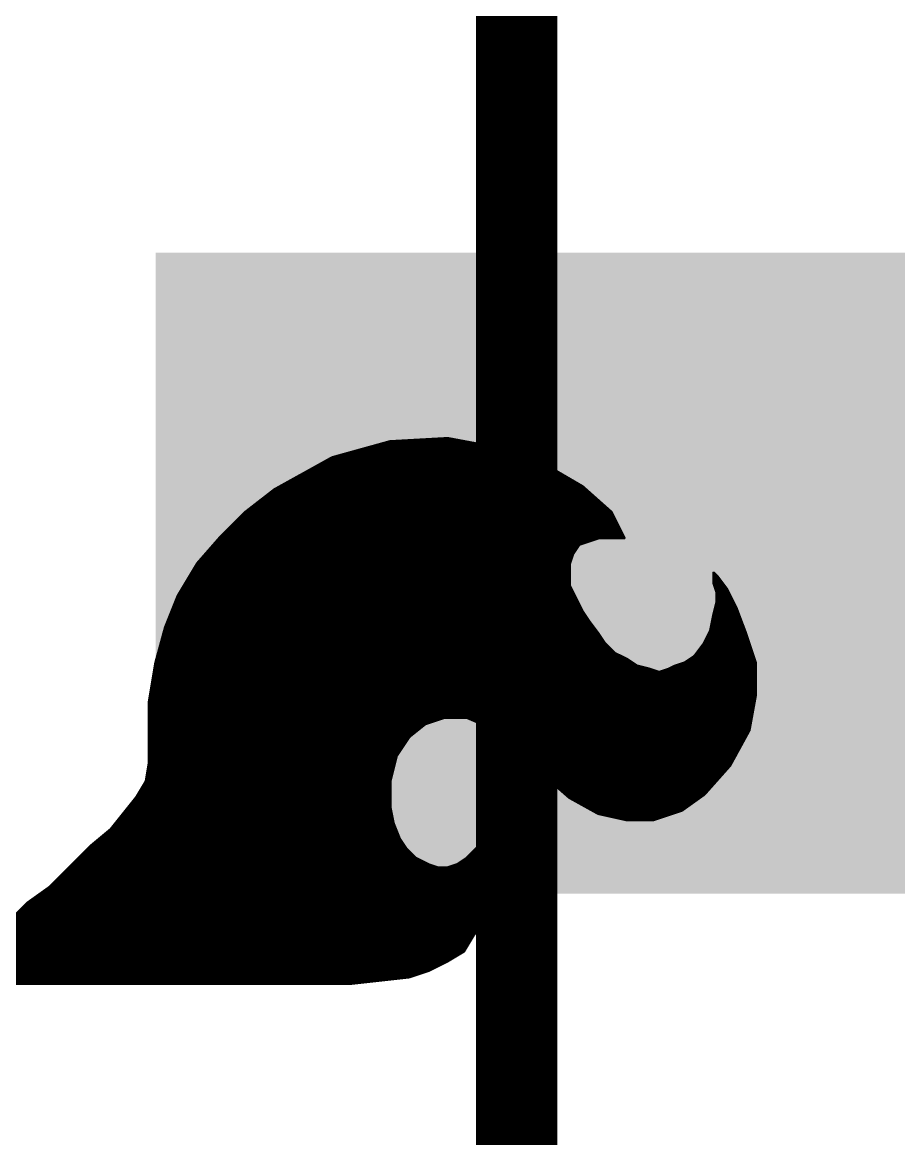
# Model space of a CAD drawing. Extents: x -16 to 96, y -18 to 53.
# Drawn here: x 42.274 to 45.007, y 26.695 to 30.179 of the extents above; entities that cross this region are included whole.
import ezdxf

# ---------------------------------------------------------------- set-up
doc = ezdxf.new("R2010")
doc.units = 0
for name, color, linetype in [('1', 12, 'CONTINUOUS'), ('16', 132, 'CONTINUOUS'), ('22', 40, 'CONTINUOUS')]:
    doc.layers.add(name, color=color, linetype=linetype)

# ---------------------------------------------------------------- blocks, each defined once
blk = doc.blocks.new('RECT')
blk.add_solid([(-0.5, -0.5), (0.5, -0.5), (-0.5, 0.5), (0.5, 0.5)])

msp = doc.modelspace()

# ---------------------------------------------------------------- linework, layer by layer
at = {"layer": '16', "const_width": 0.254}
msp.add_lwpolyline([(43.815, 39.243), (43.815, 20.32)], dxfattribs=at)
at = {"layer": '22', "const_width": 0.01}
for points in [[(43.42, 28.87), (43.6, 28.88)], [(43.6, 28.88), (43.76, 28.85)], [(43.24, 28.82), (43.42, 28.87)], [(43.348, 28.85), (43.76, 28.85)], [(43.384, 28.86), (43.7067, 28.86)], [(43.42, 28.87), (43.6533, 28.87)], [(43.76, 28.85), (43.9, 28.8)], [(43.06, 28.72), (43.24, 28.82)], [(43.222, 28.81), (43.872, 28.81)], [(43.24, 28.82), (43.844, 28.82)], [(43.276, 28.83), (43.816, 28.83)], [(43.312, 28.84), (43.788, 28.84)], [(43.168, 28.78), (43.9343, 28.78)], [(43.186, 28.79), (43.9171, 28.79)], [(43.204, 28.8), (43.9, 28.8)], [(43.9, 28.8), (44.02, 28.73)], [(43.096, 28.74), (44.0029, 28.74)], [(43.114, 28.75), (43.9857, 28.75)], [(43.132, 28.76), (43.9686, 28.76)], [(43.15, 28.77), (43.9514, 28.77)], [(42.97, 28.65), (43.06, 28.72)], [(43.0471, 28.71), (44.0425, 28.71)], [(43.06, 28.72), (44.0313, 28.72)], [(43.078, 28.73), (44.02, 28.73)], [(44.02, 28.73), (44.11, 28.65)], [(42.9957, 28.67), (44.0875, 28.67)], [(43.0086, 28.68), (44.0763, 28.68)], [(43.0214, 28.69), (44.065, 28.69)], [(43.0343, 28.7), (44.0538, 28.7)], [(42.89, 28.57), (42.97, 28.65)], [(42.96, 28.64), (44.115, 28.64)], [(42.97, 28.65), (44.11, 28.65)], [(42.9829, 28.66), (44.0988, 28.66)], [(44.11, 28.65), (44.15, 28.57)], [(42.92, 28.6), (44.135, 28.6)], [(42.93, 28.61), (44.13, 28.61)], [(42.94, 28.62), (44.125, 28.62)], [(42.95, 28.63), (44.12, 28.63)], [(42.82, 28.49), (42.89, 28.57)], [(42.89, 28.57), (44.15, 28.57)], [(42.9, 28.58), (44.145, 28.58)], [(42.91, 28.59), (44.14, 28.59)], [(44.07, 28.57), (44.04, 28.56)], [(44.15, 28.57), (44.07, 28.57)], [(42.855, 28.53), (43.9967, 28.53)], [(42.8638, 28.54), (44.0033, 28.54)], [(42.8725, 28.55), (44.01, 28.55)], [(42.8813, 28.56), (44.04, 28.56)], [(44.01, 28.55), (43.99, 28.52)], [(44.04, 28.56), (44.01, 28.55)], [(42.8287, 28.5), (43.9833, 28.5)], [(42.8375, 28.51), (43.9867, 28.51)], [(42.8463, 28.52), (43.99, 28.52)], [(43.99, 28.52), (43.98, 28.49)], [(42.76, 28.39), (42.82, 28.49)], [(42.802, 28.46), (43.98, 28.46)], [(42.808, 28.47), (43.98, 28.47)], [(42.814, 28.48), (43.98, 28.48)], [(42.82, 28.49), (43.98, 28.49)], [(43.98, 28.49), (43.98, 28.42)], [(44.43, 28.43), (44.43, 28.46)], [(44.43, 28.46), (44.44, 28.45)], [(42.784, 28.43), (43.98, 28.43)], [(42.79, 28.44), (43.98, 28.44)], [(42.796, 28.45), (43.98, 28.45)], [(44.43, 28.45), (44.44, 28.45)], [(44.43, 28.44), (44.4475, 28.44)], [(44.44, 28.4), (44.43, 28.43)], [(44.43, 28.43), (44.455, 28.43)], [(44.44, 28.45), (44.47, 28.41)], [(42.72, 28.29), (42.76, 28.39)], [(42.76, 28.39), (43.995, 28.39)], [(42.766, 28.4), (43.99, 28.4)], [(42.772, 28.41), (43.985, 28.41)], [(42.778, 28.42), (43.98, 28.42)], [(43.98, 28.42), (44, 28.38)], [(44.4333, 28.42), (44.4625, 28.42)], [(44.4367, 28.41), (44.47, 28.41)], [(44.44, 28.37), (44.44, 28.4)], [(44.44, 28.4), (44.475, 28.4)], [(44.44, 28.39), (44.48, 28.39)], [(44.47, 28.41), (44.5, 28.35)], [(42.748, 28.36), (44.01, 28.36)], [(42.752, 28.37), (44.005, 28.37)], [(42.756, 28.38), (44, 28.38)], [(44, 28.38), (44.02, 28.34)], [(44.43, 28.33), (44.44, 28.37)], [(44.4375, 28.36), (44.495, 28.36)], [(44.44, 28.38), (44.485, 28.38)], [(44.44, 28.37), (44.49, 28.37)], [(42.732, 28.32), (44.0333, 28.32)], [(42.736, 28.33), (44.0267, 28.33)], [(42.74, 28.34), (44.02, 28.34)], [(42.744, 28.35), (44.015, 28.35)], [(44.02, 28.34), (44.04, 28.31)], [(44.42, 28.28), (44.43, 28.33)], [(44.428, 28.32), (44.5113, 28.32)], [(44.43, 28.33), (44.5075, 28.33)], [(44.4325, 28.34), (44.5038, 28.34)], [(44.435, 28.35), (44.5, 28.35)], [(44.5, 28.35), (44.53, 28.27)], [(42.69, 28.18), (42.72, 28.29)], [(42.72, 28.29), (44.055, 28.29)], [(42.724, 28.3), (44.0475, 28.3)], [(42.728, 28.31), (44.04, 28.31)], [(44.04, 28.31), (44.07, 28.27)], [(44.422, 28.29), (44.5225, 28.29)], [(44.424, 28.3), (44.5188, 28.3)], [(44.426, 28.31), (44.515, 28.31)], [(42.7118, 28.26), (44.0767, 28.26)], [(42.7145, 28.27), (44.07, 28.27)], [(42.7173, 28.28), (44.0625, 28.28)], [(44.07, 28.27), (44.09, 28.24)], [(44.4, 28.24), (44.42, 28.28)], [(44.41, 28.26), (44.5333, 28.26)], [(44.415, 28.27), (44.53, 28.27)], [(44.42, 28.28), (44.5263, 28.28)], [(44.53, 28.27), (44.56, 28.18)], [(42.7009, 28.22), (44.11, 28.22)], [(42.7036, 28.23), (44.1, 28.23)], [(42.7064, 28.24), (44.09, 28.24)], [(42.7091, 28.25), (44.0833, 28.25)], [(44.09, 28.24), (44.12, 28.21)], [(44.37, 28.2), (44.4, 28.24)], [(44.385, 28.22), (44.5467, 28.22)], [(44.3925, 28.23), (44.5433, 28.23)], [(44.4, 28.24), (44.54, 28.24)], [(44.405, 28.25), (44.5367, 28.25)], [(42.6927, 28.19), (44.16, 28.19)], [(42.6955, 28.2), (44.14, 28.2)], [(42.6982, 28.21), (44.12, 28.21)], [(44.12, 28.21), (44.16, 28.19)], [(44.16, 28.19), (44.19, 28.17)], [(44.34, 28.18), (44.37, 28.2)], [(44.355, 28.19), (44.5567, 28.19)], [(44.37, 28.2), (44.5533, 28.2)], [(44.3775, 28.21), (44.55, 28.21)], [(42.67, 28.06), (42.69, 28.18)], [(42.685, 28.15), (44.26, 28.15)], [(42.6867, 28.16), (44.23, 28.16)], [(42.6883, 28.17), (44.19, 28.17)], [(42.69, 28.18), (44.175, 28.18)], [(44.19, 28.17), (44.23, 28.16)], [(44.23, 28.16), (44.26, 28.15)], [(44.26, 28.15), (44.29, 28.16)], [(44.26, 28.15), (44.56, 28.15)], [(44.29, 28.16), (44.31, 28.17)], [(44.29, 28.16), (44.56, 28.16)], [(44.31, 28.17), (44.34, 28.18)], [(44.31, 28.17), (44.56, 28.17)], [(44.34, 28.18), (44.56, 28.18)], [(44.56, 28.18), (44.56, 28.08)], [(42.68, 28.12), (44.56, 28.12)], [(42.6817, 28.13), (44.56, 28.13)], [(42.6833, 28.14), (44.56, 28.14)], [(42.6733, 28.08), (44.56, 28.08)], [(42.675, 28.09), (44.56, 28.09)], [(42.6767, 28.1), (44.56, 28.1)], [(42.6783, 28.11), (44.56, 28.11)], [(44.56, 28.08), (44.54, 27.97)], [(42.67, 27.87), (42.67, 28.06)], [(42.67, 28.06), (44.5564, 28.06)], [(42.67, 28.05), (44.5545, 28.05)], [(42.6717, 28.07), (44.5582, 28.07)], [(42.67, 28.04), (44.5527, 28.04)], [(42.67, 28.03), (44.5509, 28.03)], [(42.67, 28.02), (44.5491, 28.02)], [(42.67, 28.01), (44.5473, 28.01)], [(43.59, 28.01), (43.53, 27.99)], [(43.66, 28.01), (43.59, 28.01)], [(43.73, 27.98), (43.66, 28.01)], [(42.67, 28), (43.56, 28)], [(42.67, 27.99), (43.53, 27.99)], [(42.67, 27.98), (43.5175, 27.98)], [(43.53, 27.99), (43.48, 27.95)], [(43.6833, 28), (44.5455, 28)], [(43.7067, 27.99), (44.5436, 27.99)], [(43.81, 27.91), (43.73, 27.98)], [(43.73, 27.98), (44.5418, 27.98)], [(42.67, 27.97), (43.505, 27.97)], [(42.67, 27.96), (43.4925, 27.96)], [(42.67, 27.95), (43.48, 27.95)], [(42.67, 27.94), (43.4733, 27.94)], [(43.48, 27.95), (43.44, 27.89)], [(43.7414, 27.97), (44.54, 27.97)], [(43.7529, 27.96), (44.5345, 27.96)], [(43.7643, 27.95), (44.5291, 27.95)], [(43.7757, 27.94), (44.5236, 27.94)], [(44.54, 27.97), (44.48, 27.86)], [(42.67, 27.93), (43.4667, 27.93)], [(42.67, 27.92), (43.46, 27.92)], [(42.67, 27.91), (43.4533, 27.91)], [(43.7871, 27.93), (44.5182, 27.93)], [(43.7986, 27.92), (44.5127, 27.92)], [(43.9, 27.83), (43.81, 27.91)], [(43.81, 27.91), (44.5073, 27.91)], [(42.66, 27.81), (42.67, 27.87)], [(42.67, 27.9), (43.4467, 27.9)], [(42.67, 27.89), (43.44, 27.89)], [(42.67, 27.88), (43.4375, 27.88)], [(42.67, 27.87), (43.435, 27.87)], [(43.44, 27.89), (43.42, 27.81)], [(43.8212, 27.9), (44.5018, 27.9)], [(43.8325, 27.89), (44.4964, 27.89)], [(43.8438, 27.88), (44.4909, 27.88)], [(43.855, 27.87), (44.4855, 27.87)], [(42.665, 27.84), (43.4275, 27.84)], [(42.6667, 27.85), (43.43, 27.85)], [(42.6683, 27.86), (43.4325, 27.86)], [(43.8663, 27.86), (44.48, 27.86)], [(43.8775, 27.85), (44.4711, 27.85)], [(43.8888, 27.84), (44.4622, 27.84)], [(44.48, 27.86), (44.4, 27.77)], [(42.63, 27.76), (42.66, 27.81)], [(42.654, 27.8), (43.42, 27.8)], [(42.66, 27.81), (43.42, 27.81)], [(42.6617, 27.82), (43.4225, 27.82)], [(42.6633, 27.83), (43.425, 27.83)], [(43.42, 27.81), (43.42, 27.73)], [(43.98, 27.76), (43.9, 27.83)], [(43.9, 27.83), (44.4533, 27.83)], [(43.9114, 27.82), (44.4444, 27.82)], [(43.9229, 27.81), (44.4356, 27.81)], [(43.9343, 27.8), (44.4267, 27.8)], [(42.636, 27.77), (43.42, 27.77)], [(42.642, 27.78), (43.42, 27.78)], [(42.648, 27.79), (43.42, 27.79)], [(43.9457, 27.79), (44.4178, 27.79)], [(43.9571, 27.78), (44.4089, 27.78)], [(43.9686, 27.77), (44.4, 27.77)], [(44.4, 27.77), (44.33, 27.72)], [(42.59, 27.71), (42.63, 27.76)], [(42.606, 27.73), (43.42, 27.73)], [(42.614, 27.74), (43.42, 27.74)], [(42.622, 27.75), (43.42, 27.75)], [(42.63, 27.76), (43.42, 27.76)], [(43.42, 27.73), (43.43, 27.68)], [(44.07, 27.71), (43.98, 27.76)], [(43.98, 27.76), (44.386, 27.76)], [(43.998, 27.75), (44.372, 27.75)], [(44.016, 27.74), (44.358, 27.74)], [(44.034, 27.73), (44.344, 27.73)], [(42.55, 27.66), (42.59, 27.71)], [(42.582, 27.7), (43.426, 27.7)], [(42.59, 27.71), (43.424, 27.71)], [(42.598, 27.72), (43.422, 27.72)], [(44.052, 27.72), (44.33, 27.72)], [(44.16, 27.69), (44.07, 27.71)], [(44.07, 27.71), (44.3, 27.71)], [(44.115, 27.7), (44.27, 27.7)], [(44.33, 27.72), (44.24, 27.69)], [(42.49, 27.61), (42.55, 27.66)], [(42.55, 27.66), (43.438, 27.66)], [(42.558, 27.67), (43.434, 27.67)], [(42.566, 27.68), (43.43, 27.68)], [(42.574, 27.69), (43.428, 27.69)], [(43.43, 27.68), (43.45, 27.63)], [(43.71, 27.64), (43.72, 27.66)], [(43.72, 27.66), (43.73, 27.68)], [(43.72, 27.66), (43.75, 27.66)], [(43.725, 27.67), (43.75, 27.67)], [(43.73, 27.68), (43.74, 27.69)], [(43.73, 27.68), (43.745, 27.68)], [(43.74, 27.69), (43.75, 27.67)], [(43.75, 27.67), (43.75, 27.65)], [(44.24, 27.69), (44.16, 27.69)], [(44.16, 27.69), (44.24, 27.69)], [(42.514, 27.63), (43.45, 27.63)], [(42.526, 27.64), (43.446, 27.64)], [(42.538, 27.65), (43.442, 27.65)], [(43.45, 27.63), (43.47, 27.6)], [(43.7, 27.61), (43.71, 27.64)], [(43.7067, 27.63), (43.755, 27.63)], [(43.71, 27.64), (43.7525, 27.64)], [(43.715, 27.65), (43.75, 27.65)], [(43.75, 27.65), (43.76, 27.61)], [(42.43, 27.55), (42.49, 27.61)], [(42.47, 27.59), (43.48, 27.59)], [(42.48, 27.6), (43.47, 27.6)], [(42.49, 27.61), (43.4633, 27.61)], [(42.502, 27.62), (43.4567, 27.62)], [(43.47, 27.6), (43.5, 27.57)], [(43.66, 27.57), (43.68, 27.59)], [(43.68, 27.59), (43.7, 27.61)], [(43.68, 27.59), (43.76, 27.59)], [(43.69, 27.6), (43.76, 27.6)], [(43.7, 27.61), (43.76, 27.61)], [(43.7033, 27.62), (43.7575, 27.62)], [(43.76, 27.61), (43.76, 27.53)], [(42.44, 27.56), (43.52, 27.56)], [(42.45, 27.57), (43.5, 27.57)], [(42.46, 27.58), (43.49, 27.58)], [(43.5, 27.57), (43.54, 27.55)], [(43.63, 27.55), (43.66, 27.57)], [(43.645, 27.56), (43.76, 27.56)], [(43.66, 27.57), (43.76, 27.57)], [(43.67, 27.58), (43.76, 27.58)], [(42.36, 27.48), (42.43, 27.55)], [(42.4, 27.52), (43.7583, 27.52)], [(42.41, 27.53), (43.76, 27.53)], [(42.42, 27.54), (43.57, 27.54)], [(42.43, 27.55), (43.54, 27.55)], [(43.54, 27.55), (43.57, 27.54)], [(43.57, 27.54), (43.6, 27.54)], [(43.6, 27.54), (43.63, 27.55)], [(43.6, 27.54), (43.76, 27.54)], [(43.63, 27.55), (43.76, 27.55)], [(43.76, 27.53), (43.75, 27.47)], [(42.37, 27.49), (43.7533, 27.49)], [(42.38, 27.5), (43.755, 27.5)], [(42.39, 27.51), (43.7567, 27.51)], [(42.29, 27.43), (42.36, 27.48)], [(42.318, 27.45), (43.742, 27.45)], [(42.332, 27.46), (43.746, 27.46)], [(42.346, 27.47), (43.75, 27.47)], [(42.36, 27.48), (43.7517, 27.48)], [(43.75, 27.47), (43.73, 27.42)], [(42.23, 27.37), (42.29, 27.43)], [(42.28, 27.42), (43.73, 27.42)], [(42.29, 27.43), (43.734, 27.43)], [(42.304, 27.44), (43.738, 27.44)], [(43.73, 27.42), (43.71, 27.37)], [(42.24, 27.38), (43.714, 27.38)], [(42.25, 27.39), (43.718, 27.39)], [(42.26, 27.4), (43.722, 27.4)], [(42.27, 27.41), (43.726, 27.41)], [(42.206, 27.35), (43.695, 27.35)], [(42.218, 27.36), (43.7025, 27.36)], [(42.23, 27.37), (43.71, 27.37)], [(43.71, 27.37), (43.68, 27.33)], [(42.16, 27.31), (43.668, 27.31)], [(42.17, 27.32), (43.674, 27.32)], [(42.182, 27.33), (43.68, 27.33)], [(42.194, 27.34), (43.6875, 27.34)], [(43.68, 27.33), (43.65, 27.28)], [(42.13, 27.28), (43.65, 27.28)], [(42.14, 27.29), (43.656, 27.29)], [(42.15, 27.3), (43.662, 27.3)], [(43.65, 27.28), (43.6, 27.25)], [(42.08, 27.24), (43.58, 27.24)], [(42.0933, 27.25), (43.6, 27.25)], [(42.1067, 27.26), (43.6167, 27.26)], [(42.12, 27.27), (43.6333, 27.27)], [(43.6, 27.25), (43.54, 27.22)], [(42.05, 27.21), (43.51, 27.21)], [(42.06, 27.22), (43.54, 27.22)], [(42.07, 27.23), (43.56, 27.23)], [(43.54, 27.22), (43.48, 27.2)], [(42.02, 27.19), (43.39, 27.19)], [(43.3, 27.18), (42.02, 27.18)], [(42.02, 27.18), (43.3, 27.18)], [(42.035, 27.2), (43.48, 27.2)], [(43.39, 27.19), (43.3, 27.18)], [(43.48, 27.2), (43.39, 27.19)]]:
    msp.add_lwpolyline(points, dxfattribs=at)
at = {"layer": '22', "const_width": 0.005}
for points in [[(43.6005, 28.8825, 1), (43.5995, 28.8775)], [(43.6001, 28.8775, 1), (43.5999, 28.8825)], [(43.348, 28.8525, 1), (43.348, 28.8475)], [(43.384, 28.8625, 1), (43.384, 28.8575)], [(43.4199, 28.8725, 1), (43.4201, 28.8675)], [(43.42, 28.8725, 1), (43.42, 28.8675)], [(43.4207, 28.8676, 1), (43.4193, 28.8724)], [(43.6533, 28.8675, 1), (43.6533, 28.8725)], [(43.7067, 28.8575, 1), (43.7067, 28.8625)], [(43.7608, 28.8524, 1), (43.7592, 28.8476)], [(43.7595, 28.8475, 1), (43.7605, 28.8525)], [(43.76, 28.8475, 1), (43.76, 28.8525)], [(43.222, 28.8125, 1), (43.222, 28.8075)], [(43.24, 28.8225, 1), (43.24, 28.8175)], [(43.2393, 28.8224, 1), (43.2407, 28.8176)], [(43.2412, 28.8178, 1), (43.2388, 28.8222)], [(43.276, 28.8325, 1), (43.276, 28.8275)], [(43.312, 28.8425, 1), (43.312, 28.8375)], [(43.788, 28.8375, 1), (43.788, 28.8425)], [(43.816, 28.8275, 1), (43.816, 28.8325)], [(43.844, 28.8175, 1), (43.844, 28.8225)], [(43.872, 28.8075, 1), (43.872, 28.8125)], [(43.168, 28.7825, 1), (43.168, 28.7775)], [(43.186, 28.7925, 1), (43.186, 28.7875)], [(43.204, 28.8025, 1), (43.204, 28.7975)], [(43.9013, 28.8022, 1), (43.8987, 28.7978)], [(43.8992, 28.7976, 1), (43.9008, 28.8024)], [(43.9, 28.7975, 1), (43.9, 28.8025)], [(43.9171, 28.7875, 1), (43.9171, 28.7925)], [(43.9343, 28.7775, 1), (43.9343, 28.7825)], [(43.096, 28.7425, 1), (43.096, 28.7375)], [(43.114, 28.7525, 1), (43.114, 28.7475)], [(43.132, 28.7625, 1), (43.132, 28.7575)], [(43.15, 28.7725, 1), (43.15, 28.7675)], [(43.9514, 28.7675, 1), (43.9514, 28.7725)], [(43.9686, 28.7575, 1), (43.9686, 28.7625)], [(43.9857, 28.7475, 1), (43.9857, 28.7525)], [(44.0029, 28.7375, 1), (44.0029, 28.7425)], [(43.0471, 28.7125, 1), (43.0471, 28.7075)], [(43.06, 28.7225, 1), (43.06, 28.7175)], [(43.0588, 28.7222, 1), (43.0612, 28.7178)], [(43.0615, 28.718, 1), (43.0585, 28.722)], [(43.078, 28.7325, 1), (43.078, 28.7275)], [(44.0217, 28.7319, 1), (44.0183, 28.7281)], [(44.0187, 28.7278, 1), (44.0213, 28.7322)], [(44.02, 28.7275, 1), (44.02, 28.7325)], [(44.0313, 28.7175, 1), (44.0313, 28.7225)], [(44.0425, 28.7075, 1), (44.0425, 28.7125)], [(42.9957, 28.6725, 1), (42.9957, 28.6675)], [(43.0086, 28.6825, 1), (43.0086, 28.6775)], [(43.0214, 28.6925, 1), (43.0214, 28.6875)], [(43.0343, 28.7025, 1), (43.0343, 28.6975)], [(44.0538, 28.6975, 1), (44.0538, 28.7025)], [(44.065, 28.6875, 1), (44.065, 28.6925)], [(44.0763, 28.6775, 1), (44.0763, 28.6825)], [(44.0875, 28.6675, 1), (44.0875, 28.6725)], [(42.96, 28.6425, 1), (42.96, 28.6375)], [(42.97, 28.6525, 1), (42.97, 28.6475)], [(42.9685, 28.652, 1), (42.9715, 28.648)], [(42.9718, 28.6482, 1), (42.9682, 28.6518)], [(42.9829, 28.6625, 1), (42.9829, 28.6575)], [(44.0988, 28.6575, 1), (44.0988, 28.6625)], [(44.1122, 28.6511, 1), (44.1078, 28.6489)], [(44.1083, 28.6481, 1), (44.1117, 28.6519)], [(44.11, 28.6475, 1), (44.11, 28.6525)], [(44.115, 28.6375, 1), (44.115, 28.6425)], [(42.92, 28.6025, 1), (42.92, 28.5975)], [(42.93, 28.6125, 1), (42.93, 28.6075)], [(42.94, 28.6225, 1), (42.94, 28.6175)], [(42.95, 28.6325, 1), (42.95, 28.6275)], [(44.12, 28.6275, 1), (44.12, 28.6325)], [(44.125, 28.6175, 1), (44.125, 28.6225)], [(44.13, 28.6075, 1), (44.13, 28.6125)], [(44.135, 28.5975, 1), (44.135, 28.6025)], [(42.89, 28.5725, 1), (42.89, 28.5675)], [(42.8882, 28.5718, 1), (42.8918, 28.5682)], [(42.8919, 28.5684, 1), (42.8881, 28.5716)], [(42.9, 28.5825, 1), (42.9, 28.5775)], [(42.91, 28.5925, 1), (42.91, 28.5875)], [(44.07, 28.5725, 1), (44.07, 28.5675)], [(44.0708, 28.5676, 1), (44.0692, 28.5724)], [(44.14, 28.5875, 1), (44.14, 28.5925)], [(44.145, 28.5775, 1), (44.145, 28.5825)], [(44.1478, 28.5689, 1), (44.1522, 28.5711)], [(44.15, 28.5675, 1), (44.15, 28.5725)], [(44.15, 28.5675, 1), (44.15, 28.5725)], [(42.855, 28.5325, 1), (42.855, 28.5275)], [(42.8638, 28.5425, 1), (42.8638, 28.5375)], [(42.8725, 28.5525, 1), (42.8725, 28.5475)], [(42.8813, 28.5625, 1), (42.8813, 28.5575)], [(43.9967, 28.5275, 1), (43.9967, 28.5325)], [(44.0033, 28.5375, 1), (44.0033, 28.5425)], [(44.0092, 28.5524, 1), (44.0108, 28.5476)], [(44.0121, 28.5486, 1), (44.0079, 28.5514)], [(44.01, 28.5475, 1), (44.01, 28.5525)], [(44.0392, 28.5624, 1), (44.0408, 28.5576)], [(44.0408, 28.5576, 1), (44.0392, 28.5624)], [(44.04, 28.5575, 1), (44.04, 28.5625)], [(42.8287, 28.5025, 1), (42.8287, 28.4975)], [(42.8375, 28.5125, 1), (42.8375, 28.5075)], [(42.8463, 28.5225, 1), (42.8463, 28.5175)], [(43.9833, 28.4975, 1), (43.9833, 28.5025)], [(43.9867, 28.5075, 1), (43.9867, 28.5125)], [(43.9879, 28.5214, 1), (43.9921, 28.5186)], [(43.9924, 28.5192, 1), (43.9876, 28.5208)], [(43.99, 28.5175, 1), (43.99, 28.5225)], [(42.802, 28.4625, 1), (42.802, 28.4575)], [(42.808, 28.4725, 1), (42.808, 28.4675)], [(42.814, 28.4825, 1), (42.814, 28.4775)], [(42.82, 28.4925, 1), (42.82, 28.4875)], [(42.8181, 28.4916, 1), (42.8219, 28.4884)], [(42.8221, 28.4887, 1), (42.8179, 28.4913)], [(43.9825, 28.49, 1), (43.9775, 28.49)], [(43.9776, 28.4908, 1), (43.9824, 28.4892)], [(43.98, 28.4875, 1), (43.98, 28.4925)], [(43.98, 28.4775, 1), (43.98, 28.4825)], [(43.98, 28.4675, 1), (43.98, 28.4725)], [(43.98, 28.4575, 1), (43.98, 28.4625)], [(44.4325, 28.46, 1), (44.4275, 28.46)], [(44.4318, 28.4618, 1), (44.4282, 28.4582)], [(42.784, 28.4325, 1), (42.784, 28.4275)], [(42.79, 28.4425, 1), (42.79, 28.4375)], [(42.796, 28.4525, 1), (42.796, 28.4475)], [(43.98, 28.4475, 1), (43.98, 28.4525)], [(43.98, 28.4375, 1), (43.98, 28.4425)], [(43.98, 28.4275, 1), (43.98, 28.4325)], [(44.43, 28.4525, 1), (44.43, 28.4475)], [(44.43, 28.4425, 1), (44.43, 28.4375)], [(44.4324, 28.4308, 1), (44.4276, 28.4292)], [(44.43, 28.4325, 1), (44.43, 28.4275)], [(44.4275, 28.43, 1), (44.4325, 28.43)], [(44.442, 28.4515, 1), (44.438, 28.4485)], [(44.4382, 28.4482, 1), (44.4418, 28.4518)], [(44.44, 28.4475, 1), (44.44, 28.4525)], [(44.4475, 28.4375, 1), (44.4475, 28.4425)], [(44.455, 28.4275, 1), (44.455, 28.4325)], [(42.76, 28.3925, 1), (42.76, 28.3875)], [(42.7623, 28.3891, 1), (42.7577, 28.3909)], [(42.766, 28.4025, 1), (42.766, 28.3975)], [(42.772, 28.4125, 1), (42.772, 28.4075)], [(42.778, 28.4225, 1), (42.778, 28.4175)], [(43.9822, 28.4211, 1), (43.9778, 28.4189)], [(43.9775, 28.42, 1), (43.9825, 28.42)], [(43.98, 28.4175, 1), (43.98, 28.4225)], [(43.985, 28.4075, 1), (43.985, 28.4125)], [(43.99, 28.3975, 1), (43.99, 28.4025)], [(43.995, 28.3875, 1), (43.995, 28.3925)], [(44.4333, 28.4225, 1), (44.4333, 28.4175)], [(44.4367, 28.4125, 1), (44.4367, 28.4075)], [(44.4425, 28.4, 1), (44.4375, 28.4)], [(44.44, 28.4025, 1), (44.44, 28.3975)], [(44.44, 28.3925, 1), (44.44, 28.3875)], [(44.4376, 28.3992, 1), (44.4424, 28.4008)], [(44.4625, 28.4175, 1), (44.4625, 28.4225)], [(44.4722, 28.4111, 1), (44.4678, 28.4089)], [(44.468, 28.4085, 1), (44.472, 28.4115)], [(44.47, 28.4075, 1), (44.47, 28.4125)], [(44.475, 28.3975, 1), (44.475, 28.4025)], [(44.48, 28.3875, 1), (44.48, 28.3925)], [(42.748, 28.3625, 1), (42.748, 28.3575)], [(42.752, 28.3725, 1), (42.752, 28.3675)], [(42.756, 28.3825, 1), (42.756, 28.3775)], [(42.7579, 28.3913, 1), (42.7621, 28.3887)], [(44.0022, 28.3811, 1), (43.9978, 28.3789)], [(43.9978, 28.3789, 1), (44.0022, 28.3811)], [(44, 28.3775, 1), (44, 28.3825)], [(44.005, 28.3675, 1), (44.005, 28.3725)], [(44.01, 28.3575, 1), (44.01, 28.3625)], [(44.4375, 28.3625, 1), (44.4375, 28.3575)], [(44.44, 28.3825, 1), (44.44, 28.3775)], [(44.44, 28.3725, 1), (44.44, 28.3675)], [(44.4375, 28.37, 1), (44.4425, 28.37)], [(44.4424, 28.3694, 1), (44.4376, 28.3706)], [(44.485, 28.3775, 1), (44.485, 28.3825)], [(44.49, 28.3675, 1), (44.49, 28.3725)], [(44.495, 28.3575, 1), (44.495, 28.3625)], [(42.732, 28.3225, 1), (42.732, 28.3175)], [(42.736, 28.3325, 1), (42.736, 28.3275)], [(42.74, 28.3425, 1), (42.74, 28.3375)], [(42.744, 28.3525, 1), (42.744, 28.3475)], [(44.015, 28.3475, 1), (44.015, 28.3525)], [(44.0221, 28.3414, 1), (44.0179, 28.3386)], [(44.0178, 28.3389, 1), (44.0222, 28.3411)], [(44.02, 28.3375, 1), (44.02, 28.3425)], [(44.0267, 28.3275, 1), (44.0267, 28.3325)], [(44.0333, 28.3175, 1), (44.0333, 28.3225)], [(44.428, 28.3225, 1), (44.428, 28.3175)], [(44.4325, 28.3295, 1), (44.4275, 28.3305)], [(44.43, 28.3325, 1), (44.43, 28.3275)], [(44.4276, 28.3306, 1), (44.4324, 28.3294)], [(44.4325, 28.3425, 1), (44.4325, 28.3375)], [(44.435, 28.3525, 1), (44.435, 28.3475)], [(44.5023, 28.3509, 1), (44.4977, 28.3491)], [(44.4978, 28.3489, 1), (44.5022, 28.3511)], [(44.5, 28.3475, 1), (44.5, 28.3525)], [(44.5038, 28.3375, 1), (44.5038, 28.3425)], [(44.5075, 28.3275, 1), (44.5075, 28.3325)], [(44.5113, 28.3175, 1), (44.5113, 28.3225)], [(42.72, 28.2925, 1), (42.72, 28.2875)], [(42.7177, 28.2909, 1), (42.7223, 28.2891)], [(42.7224, 28.2893, 1), (42.7176, 28.2907)], [(42.724, 28.3025, 1), (42.724, 28.2975)], [(42.728, 28.3125, 1), (42.728, 28.3075)], [(44.042, 28.3115, 1), (44.038, 28.3085)], [(44.0379, 28.3086, 1), (44.0421, 28.3114)], [(44.04, 28.3075, 1), (44.04, 28.3125)], [(44.0475, 28.2975, 1), (44.0475, 28.3025)], [(44.055, 28.2875, 1), (44.055, 28.2925)], [(44.422, 28.2925, 1), (44.422, 28.2875)], [(44.424, 28.3025, 1), (44.424, 28.2975)], [(44.426, 28.3125, 1), (44.426, 28.3075)], [(44.515, 28.3075, 1), (44.515, 28.3125)], [(44.5188, 28.2975, 1), (44.5188, 28.3025)], [(44.5225, 28.2875, 1), (44.5225, 28.2925)], [(42.7118, 28.2625, 1), (42.7118, 28.2575)], [(42.7145, 28.2725, 1), (42.7145, 28.2675)], [(42.7173, 28.2825, 1), (42.7173, 28.2775)], [(44.0625, 28.2775, 1), (44.0625, 28.2825)], [(44.0721, 28.2714, 1), (44.0679, 28.2686)], [(44.068, 28.2685, 1), (44.072, 28.2715)], [(44.07, 28.2675, 1), (44.07, 28.2725)], [(44.0767, 28.2575, 1), (44.0767, 28.2625)], [(44.41, 28.2625, 1), (44.41, 28.2575)], [(44.415, 28.2725, 1), (44.415, 28.2675)], [(44.42, 28.2825, 1), (44.42, 28.2775)], [(44.4175, 28.2805, 1), (44.4225, 28.2795)], [(44.4222, 28.2789, 1), (44.4178, 28.2811)], [(44.5263, 28.2775, 1), (44.5263, 28.2825)], [(44.5324, 28.2708, 1), (44.5276, 28.2692)], [(44.5277, 28.2691, 1), (44.5323, 28.2709)], [(44.53, 28.2675, 1), (44.53, 28.2725)], [(44.5333, 28.2575, 1), (44.5333, 28.2625)], [(42.7009, 28.2225, 1), (42.7009, 28.2175)], [(42.7036, 28.2325, 1), (42.7036, 28.2275)], [(42.7064, 28.2425, 1), (42.7064, 28.2375)], [(42.7091, 28.2525, 1), (42.7091, 28.2475)], [(44.0833, 28.2475, 1), (44.0833, 28.2525)], [(44.0918, 28.2418, 1), (44.0882, 28.2382)], [(44.0879, 28.2386, 1), (44.0921, 28.2414)], [(44.09, 28.2375, 1), (44.09, 28.2425)], [(44.1, 28.2275, 1), (44.1, 28.2325)], [(44.11, 28.2175, 1), (44.11, 28.2225)], [(44.385, 28.2225, 1), (44.385, 28.2175)], [(44.3925, 28.2325, 1), (44.3925, 28.2275)], [(44.4, 28.2425, 1), (44.4, 28.2375)], [(44.3978, 28.2411, 1), (44.4022, 28.2389)], [(44.402, 28.2385, 1), (44.398, 28.2415)], [(44.405, 28.2525, 1), (44.405, 28.2475)], [(44.5367, 28.2475, 1), (44.5367, 28.2525)], [(44.54, 28.2375, 1), (44.54, 28.2425)], [(44.5433, 28.2275, 1), (44.5433, 28.2325)], [(44.5467, 28.2175, 1), (44.5467, 28.2225)], [(42.6927, 28.1925, 1), (42.6927, 28.1875)], [(42.6955, 28.2025, 1), (42.6955, 28.1975)], [(42.6982, 28.2125, 1), (42.6982, 28.2075)], [(44.1211, 28.2122, 1), (44.1189, 28.2078)], [(44.1182, 28.2082, 1), (44.1218, 28.2118)], [(44.12, 28.2075, 1), (44.12, 28.2125)], [(44.14, 28.1975, 1), (44.14, 28.2025)], [(44.1614, 28.1921, 1), (44.1586, 28.1879)], [(44.1589, 28.1878, 1), (44.1611, 28.1922)], [(44.16, 28.1875, 1), (44.16, 28.1925)], [(44.355, 28.1925, 1), (44.355, 28.1875)], [(44.37, 28.2025, 1), (44.37, 28.1975)], [(44.368, 28.2015, 1), (44.372, 28.1985)], [(44.3714, 28.1979, 1), (44.3686, 28.2021)], [(44.3775, 28.2125, 1), (44.3775, 28.2075)], [(44.55, 28.2075, 1), (44.55, 28.2125)], [(44.5533, 28.1975, 1), (44.5533, 28.2025)], [(44.5567, 28.1875, 1), (44.5567, 28.1925)], [(42.685, 28.1525, 1), (42.685, 28.1475)], [(42.6867, 28.1625, 1), (42.6867, 28.1575)], [(42.6883, 28.1725, 1), (42.6883, 28.1675)], [(42.6925, 28.1796, 1), (42.6875, 28.1804)], [(42.69, 28.1825, 1), (42.69, 28.1775)], [(42.6876, 28.1807, 1), (42.6924, 28.1793)], [(44.175, 28.1775, 1), (44.175, 28.1825)], [(44.1906, 28.1724, 1), (44.1894, 28.1676)], [(44.1886, 28.1679, 1), (44.1914, 28.1721)], [(44.19, 28.1675, 1), (44.19, 28.1725)], [(44.2308, 28.1624, 1), (44.2292, 28.1576)], [(44.2294, 28.1576, 1), (44.2306, 28.1624)], [(44.23, 28.1575, 1), (44.23, 28.1625)], [(44.26, 28.1525, 1), (44.26, 28.1475)], [(44.2592, 28.1524, 1), (44.2608, 28.1476)], [(44.2592, 28.1476, 1), (44.2608, 28.1524)], [(44.26, 28.1475, 1), (44.26, 28.1525)], [(44.29, 28.1625, 1), (44.29, 28.1575)], [(44.2889, 28.1622, 1), (44.2911, 28.1578)], [(44.2908, 28.1576, 1), (44.2892, 28.1624)], [(44.31, 28.1725, 1), (44.31, 28.1675)], [(44.3092, 28.1724, 1), (44.3108, 28.1676)], [(44.3111, 28.1678, 1), (44.3089, 28.1722)], [(44.34, 28.1825, 1), (44.34, 28.1775)], [(44.3386, 28.1821, 1), (44.3414, 28.1779)], [(44.3408, 28.1776, 1), (44.3392, 28.1824)], [(44.5625, 28.18, 1), (44.5575, 28.18)], [(44.5576, 28.1792, 1), (44.5624, 28.1808)], [(44.56, 28.1775, 1), (44.56, 28.1825)], [(44.56, 28.1675, 1), (44.56, 28.1725)], [(44.56, 28.1575, 1), (44.56, 28.1625)], [(44.56, 28.1475, 1), (44.56, 28.1525)], [(42.68, 28.1225, 1), (42.68, 28.1175)], [(42.6817, 28.1325, 1), (42.6817, 28.1275)], [(42.6833, 28.1425, 1), (42.6833, 28.1375)], [(44.56, 28.1375, 1), (44.56, 28.1425)], [(44.56, 28.1275, 1), (44.56, 28.1325)], [(44.56, 28.1175, 1), (44.56, 28.1225)], [(42.6733, 28.0825, 1), (42.6733, 28.0775)], [(42.675, 28.0925, 1), (42.675, 28.0875)], [(42.6767, 28.1025, 1), (42.6767, 28.0975)], [(42.6783, 28.1125, 1), (42.6783, 28.1075)], [(44.5625, 28.0796, 1), (44.5575, 28.0804)], [(44.5575, 28.08, 1), (44.5625, 28.08)], [(44.56, 28.1075, 1), (44.56, 28.1125)], [(44.56, 28.0975, 1), (44.56, 28.1025)], [(44.56, 28.0875, 1), (44.56, 28.0925)], [(44.56, 28.0775, 1), (44.56, 28.0825)], [(42.6725, 28.06, 1), (42.6675, 28.06)], [(42.67, 28.0625, 1), (42.67, 28.0575)], [(42.6675, 28.0604, 1), (42.6725, 28.0596)], [(42.67, 28.0525, 1), (42.67, 28.0475)], [(42.6717, 28.0725, 1), (42.6717, 28.0675)], [(44.5545, 28.0475, 1), (44.5545, 28.0525)], [(44.5564, 28.0575, 1), (44.5564, 28.0625)], [(44.5582, 28.0675, 1), (44.5582, 28.0725)], [(42.67, 28.0425, 1), (42.67, 28.0375)], [(42.67, 28.0325, 1), (42.67, 28.0275)], [(42.67, 28.0225, 1), (42.67, 28.0175)], [(42.67, 28.0125, 1), (42.67, 28.0075)], [(43.59, 28.0125, 1), (43.59, 28.0075)], [(43.5908, 28.0076, 1), (43.5892, 28.0124)], [(43.661, 28.0123, 1), (43.659, 28.0077)], [(43.66, 28.0075, 1), (43.66, 28.0125)], [(44.5473, 28.0075, 1), (44.5473, 28.0125)], [(44.5491, 28.0175, 1), (44.5491, 28.0225)], [(44.5509, 28.0275, 1), (44.5509, 28.0325)], [(44.5527, 28.0375, 1), (44.5527, 28.0425)], [(42.67, 28.0025, 1), (42.67, 27.9975)], [(42.67, 27.9925, 1), (42.67, 27.9875)], [(42.67, 27.9825, 1), (42.67, 27.9775)], [(43.5175, 27.9775, 1), (43.5175, 27.9825)], [(43.5292, 27.9924, 1), (43.5308, 27.9876)], [(43.5316, 27.988, 1), (43.5284, 27.992)], [(43.53, 27.9875, 1), (43.53, 27.9925)], [(43.56, 27.9975, 1), (43.56, 28.0025)], [(43.6833, 28.0025, 1), (43.6833, 27.9975)], [(43.7067, 27.9925, 1), (43.7067, 27.9875)], [(43.7316, 27.9819, 1), (43.7284, 27.9781)], [(43.73, 27.9825, 1), (43.73, 27.9775)], [(43.729, 27.9777, 1), (43.731, 27.9823)], [(44.5418, 27.9775, 1), (44.5418, 27.9825)], [(44.5436, 27.9875, 1), (44.5436, 27.9925)], [(44.5455, 27.9975, 1), (44.5455, 28.0025)], [(42.67, 27.9725, 1), (42.67, 27.9675)], [(42.67, 27.9625, 1), (42.67, 27.9575)], [(42.67, 27.9525, 1), (42.67, 27.9475)], [(42.67, 27.9425, 1), (42.67, 27.9375)], [(43.4733, 27.9375, 1), (43.4733, 27.9425)], [(43.4784, 27.952, 1), (43.4816, 27.948)], [(43.4821, 27.9486, 1), (43.4779, 27.9514)], [(43.48, 27.9475, 1), (43.48, 27.9525)], [(43.4925, 27.9575, 1), (43.4925, 27.9625)], [(43.505, 27.9675, 1), (43.505, 27.9725)], [(43.7414, 27.9725, 1), (43.7414, 27.9675)], [(43.7529, 27.9625, 1), (43.7529, 27.9575)], [(43.7643, 27.9525, 1), (43.7643, 27.9475)], [(43.7757, 27.9425, 1), (43.7757, 27.9375)], [(44.5236, 27.9375, 1), (44.5236, 27.9425)], [(44.5291, 27.9475, 1), (44.5291, 27.9525)], [(44.5345, 27.9575, 1), (44.5345, 27.9625)], [(44.5375, 27.9704, 1), (44.5425, 27.9696)], [(44.5422, 27.9688, 1), (44.5378, 27.9712)], [(44.54, 27.9675, 1), (44.54, 27.9725)], [(42.67, 27.9325, 1), (42.67, 27.9275)], [(42.67, 27.9225, 1), (42.67, 27.9175)], [(42.67, 27.9125, 1), (42.67, 27.9075)], [(43.4533, 27.9075, 1), (43.4533, 27.9125)], [(43.46, 27.9175, 1), (43.46, 27.9225)], [(43.4667, 27.9275, 1), (43.4667, 27.9325)], [(43.7871, 27.9325, 1), (43.7871, 27.9275)], [(43.7986, 27.9225, 1), (43.7986, 27.9175)], [(43.8117, 27.9119, 1), (43.8083, 27.9081)], [(43.81, 27.9125, 1), (43.81, 27.9075)], [(43.8084, 27.9081, 1), (43.8116, 27.9119)], [(44.5073, 27.9075, 1), (44.5073, 27.9125)], [(44.5127, 27.9175, 1), (44.5127, 27.9225)], [(44.5182, 27.9275, 1), (44.5182, 27.9325)], [(42.67, 27.9025, 1), (42.67, 27.8975)], [(42.67, 27.8925, 1), (42.67, 27.8875)], [(42.67, 27.8825, 1), (42.67, 27.8775)], [(42.6725, 27.8696, 1), (42.6675, 27.8704)], [(42.67, 27.8725, 1), (42.67, 27.8675)], [(42.6675, 27.87, 1), (42.6725, 27.87)], [(43.435, 27.8675, 1), (43.435, 27.8725)], [(43.4379, 27.8914, 1), (43.4421, 27.8886)], [(43.4375, 27.8775, 1), (43.4375, 27.8825)], [(43.4424, 27.8894, 1), (43.4376, 27.8906)], [(43.44, 27.8875, 1), (43.44, 27.8925)], [(43.4467, 27.8975, 1), (43.4467, 27.9025)], [(43.8212, 27.9025, 1), (43.8212, 27.8975)], [(43.8325, 27.8925, 1), (43.8325, 27.8875)], [(43.8438, 27.8825, 1), (43.8438, 27.8775)], [(43.855, 27.8725, 1), (43.855, 27.8675)], [(44.4855, 27.8675, 1), (44.4855, 27.8725)], [(44.4909, 27.8775, 1), (44.4909, 27.8825)], [(44.4964, 27.8875, 1), (44.4964, 27.8925)], [(44.5018, 27.8975, 1), (44.5018, 27.9025)], [(42.665, 27.8425, 1), (42.665, 27.8375)], [(42.6667, 27.8525, 1), (42.6667, 27.8475)], [(42.6683, 27.8625, 1), (42.6683, 27.8575)], [(43.4275, 27.8375, 1), (43.4275, 27.8425)], [(43.43, 27.8475, 1), (43.43, 27.8525)], [(43.4325, 27.8575, 1), (43.4325, 27.8625)], [(43.8663, 27.8625, 1), (43.8663, 27.8575)], [(43.8775, 27.8525, 1), (43.8775, 27.8475)], [(43.8888, 27.8425, 1), (43.8888, 27.8375)], [(44.4622, 27.8375, 1), (44.4622, 27.8425)], [(44.4711, 27.8475, 1), (44.4711, 27.8525)], [(44.4778, 27.8612, 1), (44.4822, 27.8588)], [(44.4819, 27.8583, 1), (44.4781, 27.8617)], [(44.48, 27.8575, 1), (44.48, 27.8625)], [(42.654, 27.8025, 1), (42.654, 27.7975)], [(42.66, 27.8125, 1), (42.66, 27.8075)], [(42.6575, 27.8104, 1), (42.6625, 27.8096)], [(42.6621, 27.8087, 1), (42.6579, 27.8113)], [(42.6617, 27.8225, 1), (42.6617, 27.8175)], [(42.6633, 27.8325, 1), (42.6633, 27.8275)], [(43.4225, 27.81, 1), (43.4175, 27.81)], [(43.4176, 27.8106, 1), (43.4224, 27.8094)], [(43.42, 27.8075, 1), (43.42, 27.8125)], [(43.42, 27.7975, 1), (43.42, 27.8025)], [(43.4225, 27.8175, 1), (43.4225, 27.8225)], [(43.425, 27.8275, 1), (43.425, 27.8325)], [(43.9016, 27.8319, 1), (43.8984, 27.8281)], [(43.9, 27.8325, 1), (43.9, 27.8275)], [(43.8983, 27.8281, 1), (43.9017, 27.8319)], [(43.9114, 27.8225, 1), (43.9114, 27.8175)], [(43.9229, 27.8125, 1), (43.9229, 27.8075)], [(43.9343, 27.8025, 1), (43.9343, 27.7975)], [(44.4267, 27.7975, 1), (44.4267, 27.8025)], [(44.4356, 27.8075, 1), (44.4356, 27.8125)], [(44.4444, 27.8175, 1), (44.4444, 27.8225)], [(44.4533, 27.8275, 1), (44.4533, 27.8325)], [(42.636, 27.7725, 1), (42.636, 27.7675)], [(42.642, 27.7825, 1), (42.642, 27.7775)], [(42.648, 27.7925, 1), (42.648, 27.7875)], [(43.42, 27.7875, 1), (43.42, 27.7925)], [(43.42, 27.7775, 1), (43.42, 27.7825)], [(43.42, 27.7675, 1), (43.42, 27.7725)], [(43.9457, 27.7925, 1), (43.9457, 27.7875)], [(43.9571, 27.7825, 1), (43.9571, 27.7775)], [(43.9686, 27.7725, 1), (43.9686, 27.7675)], [(44.3981, 27.7717, 1), (44.4019, 27.7683)], [(44.4015, 27.768, 1), (44.3985, 27.772)], [(44.4, 27.7675, 1), (44.4, 27.7725)], [(44.4089, 27.7775, 1), (44.4089, 27.7825)], [(44.4178, 27.7875, 1), (44.4178, 27.7925)], [(42.606, 27.7325, 1), (42.606, 27.7275)], [(42.614, 27.7425, 1), (42.614, 27.7375)], [(42.622, 27.7525, 1), (42.622, 27.7475)], [(42.63, 27.7625, 1), (42.63, 27.7575)], [(42.6279, 27.7613, 1), (42.6321, 27.7587)], [(42.632, 27.7584, 1), (42.628, 27.7616)], [(43.4225, 27.7305, 1), (43.4175, 27.7295)], [(43.42, 27.7575, 1), (43.42, 27.7625)], [(43.42, 27.7475, 1), (43.42, 27.7525)], [(43.42, 27.7375, 1), (43.42, 27.7425)], [(43.42, 27.7275, 1), (43.42, 27.7325)], [(43.9812, 27.7622, 1), (43.9788, 27.7578)], [(43.98, 27.7625, 1), (43.98, 27.7575)], [(43.9784, 27.7581, 1), (43.9816, 27.7619)], [(43.998, 27.7525, 1), (43.998, 27.7475)], [(44.016, 27.7425, 1), (44.016, 27.7375)], [(44.034, 27.7325, 1), (44.034, 27.7275)], [(44.344, 27.7275, 1), (44.344, 27.7325)], [(44.358, 27.7375, 1), (44.358, 27.7425)], [(44.372, 27.7475, 1), (44.372, 27.7525)], [(44.386, 27.7575, 1), (44.386, 27.7625)], [(42.582, 27.7025, 1), (42.582, 27.6975)], [(42.588, 27.7116, 1), (42.592, 27.7084)], [(42.59, 27.7125, 1), (42.59, 27.7075)], [(42.592, 27.7084, 1), (42.588, 27.7116)], [(42.598, 27.7225, 1), (42.598, 27.7175)], [(43.4175, 27.73, 1), (43.4225, 27.73)], [(43.422, 27.7175, 1), (43.422, 27.7225)], [(43.424, 27.7075, 1), (43.424, 27.7125)], [(43.426, 27.6975, 1), (43.426, 27.7025)], [(44.052, 27.7225, 1), (44.052, 27.7175)], [(44.0705, 27.7124, 1), (44.0695, 27.7076)], [(44.07, 27.7125, 1), (44.07, 27.7075)], [(44.0688, 27.7078, 1), (44.0712, 27.7122)], [(44.115, 27.7025, 1), (44.115, 27.6975)], [(44.27, 27.6975, 1), (44.27, 27.7025)], [(44.3, 27.7075, 1), (44.3, 27.7125)], [(44.3285, 27.722, 1), (44.3315, 27.718)], [(44.3308, 27.7176, 1), (44.3292, 27.7224)], [(44.33, 27.7175, 1), (44.33, 27.7225)], [(42.548, 27.6616, 1), (42.552, 27.6584)], [(42.55, 27.6625, 1), (42.55, 27.6575)], [(42.5516, 27.6581, 1), (42.5484, 27.6619)], [(42.558, 27.6725, 1), (42.558, 27.6675)], [(42.566, 27.6825, 1), (42.566, 27.6775)], [(42.574, 27.6925, 1), (42.574, 27.6875)], [(43.4323, 27.6809, 1), (43.4277, 27.6791)], [(43.4275, 27.6795, 1), (43.4325, 27.6805)], [(43.428, 27.6875, 1), (43.428, 27.6925)], [(43.43, 27.6775, 1), (43.43, 27.6825)], [(43.434, 27.6675, 1), (43.434, 27.6725)], [(43.438, 27.6575, 1), (43.438, 27.6625)], [(43.72, 27.6625, 1), (43.72, 27.6575)], [(43.7178, 27.6611, 1), (43.7222, 27.6589)], [(43.7222, 27.6589, 1), (43.7178, 27.6611)], [(43.725, 27.6725, 1), (43.725, 27.6675)], [(43.73, 27.6825, 1), (43.73, 27.6775)], [(43.7282, 27.6818, 1), (43.7318, 27.6782)], [(43.7322, 27.6789, 1), (43.7278, 27.6811)], [(43.7422, 27.6911, 1), (43.7378, 27.6889)], [(43.7418, 27.6882, 1), (43.7382, 27.6918)], [(43.745, 27.6775, 1), (43.745, 27.6825)], [(43.7525, 27.67, 1), (43.7475, 27.67)], [(43.7478, 27.6689, 1), (43.7522, 27.6711)], [(43.75, 27.6675, 1), (43.75, 27.6725)], [(43.75, 27.6575, 1), (43.75, 27.6625)], [(44.16, 27.6925, 1), (44.16, 27.6875)], [(44.16, 27.6925, 1), (44.16, 27.6875)], [(44.1595, 27.6876, 1), (44.1605, 27.6924)], [(44.2392, 27.6924, 1), (44.2408, 27.6876)], [(44.24, 27.6875, 1), (44.24, 27.6925)], [(44.24, 27.6875, 1), (44.24, 27.6925)], [(42.514, 27.6325, 1), (42.514, 27.6275)], [(42.526, 27.6425, 1), (42.526, 27.6375)], [(42.538, 27.6525, 1), (42.538, 27.6475)], [(43.442, 27.6475, 1), (43.442, 27.6525)], [(43.446, 27.6375, 1), (43.446, 27.6425)], [(43.4521, 27.6314, 1), (43.4479, 27.6286)], [(43.4477, 27.6291, 1), (43.4523, 27.6309)], [(43.45, 27.6275, 1), (43.45, 27.6325)], [(43.7067, 27.6325, 1), (43.7067, 27.6275)], [(43.71, 27.6425, 1), (43.71, 27.6375)], [(43.7078, 27.6411, 1), (43.7122, 27.6389)], [(43.7124, 27.6392, 1), (43.7076, 27.6408)], [(43.715, 27.6525, 1), (43.715, 27.6475)], [(43.7524, 27.6506, 1), (43.7476, 27.6494)], [(43.7475, 27.65, 1), (43.7525, 27.65)], [(43.75, 27.6475, 1), (43.75, 27.6525)], [(43.7525, 27.6375, 1), (43.7525, 27.6425)], [(43.755, 27.6275, 1), (43.755, 27.6325)], [(42.47, 27.5925, 1), (42.47, 27.5875)], [(42.48, 27.6025, 1), (42.48, 27.5975)], [(42.49, 27.6125, 1), (42.49, 27.6075)], [(42.4884, 27.6119, 1), (42.4916, 27.6081)], [(42.4918, 27.6082, 1), (42.4882, 27.6118)], [(42.502, 27.6225, 1), (42.502, 27.6175)], [(43.4567, 27.6175, 1), (43.4567, 27.6225)], [(43.4633, 27.6075, 1), (43.4633, 27.6125)], [(43.4718, 27.6018, 1), (43.4682, 27.5982)], [(43.4679, 27.5986, 1), (43.4721, 27.6014)], [(43.47, 27.5975, 1), (43.47, 27.6025)], [(43.48, 27.5875, 1), (43.48, 27.5925)], [(43.68, 27.5925, 1), (43.68, 27.5875)], [(43.6782, 27.5918, 1), (43.6818, 27.5882)], [(43.6818, 27.5882, 1), (43.6782, 27.5918)], [(43.69, 27.6025, 1), (43.69, 27.5975)], [(43.7, 27.6125, 1), (43.7, 27.6075)], [(43.6976, 27.6108, 1), (43.7024, 27.6092)], [(43.7018, 27.6082, 1), (43.6982, 27.6118)], [(43.7033, 27.6225, 1), (43.7033, 27.6175)], [(43.7575, 27.6175, 1), (43.7575, 27.6225)], [(43.7625, 27.61, 1), (43.7575, 27.61)], [(43.7576, 27.6094, 1), (43.7624, 27.6106)], [(43.76, 27.6075, 1), (43.76, 27.6125)], [(43.76, 27.5975, 1), (43.76, 27.6025)], [(43.76, 27.5875, 1), (43.76, 27.5925)], [(42.44, 27.5625, 1), (42.44, 27.5575)], [(42.45, 27.5725, 1), (42.45, 27.5675)], [(42.46, 27.5825, 1), (42.46, 27.5775)], [(43.49, 27.5775, 1), (43.49, 27.5825)], [(43.5011, 27.5722, 1), (43.4989, 27.5678)], [(43.4982, 27.5682, 1), (43.5018, 27.5718)], [(43.5, 27.5675, 1), (43.5, 27.5725)], [(43.52, 27.5575, 1), (43.52, 27.5625)], [(43.645, 27.5625, 1), (43.645, 27.5575)], [(43.66, 27.5725, 1), (43.66, 27.5675)], [(43.6582, 27.5718, 1), (43.6618, 27.5682)], [(43.6614, 27.5679, 1), (43.6586, 27.5721)], [(43.67, 27.5825, 1), (43.67, 27.5775)], [(43.76, 27.5775, 1), (43.76, 27.5825)], [(43.76, 27.5675, 1), (43.76, 27.5725)], [(43.76, 27.5575, 1), (43.76, 27.5625)], [(42.4, 27.5225, 1), (42.4, 27.5175)], [(42.41, 27.5325, 1), (42.41, 27.5275)], [(42.42, 27.5425, 1), (42.42, 27.5375)], [(42.43, 27.5525, 1), (42.43, 27.5475)], [(42.4282, 27.5518, 1), (42.4318, 27.5482)], [(42.4318, 27.5482, 1), (42.4282, 27.5518)], [(43.5408, 27.5524, 1), (43.5392, 27.5476)], [(43.5389, 27.5478, 1), (43.5411, 27.5522)], [(43.54, 27.5475, 1), (43.54, 27.5525)], [(43.57, 27.5425, 1), (43.57, 27.5375)], [(43.5692, 27.5376, 1), (43.5708, 27.5424)], [(43.57, 27.5375, 1), (43.57, 27.5425)], [(43.6, 27.5425, 1), (43.6, 27.5375)], [(43.5992, 27.5424, 1), (43.6008, 27.5376)], [(43.6, 27.5375, 1), (43.6, 27.5425)], [(43.63, 27.5525, 1), (43.63, 27.5475)], [(43.6286, 27.5521, 1), (43.6314, 27.5479)], [(43.6308, 27.5476, 1), (43.6292, 27.5524)], [(43.7625, 27.5296, 1), (43.7575, 27.5304)], [(43.7575, 27.53, 1), (43.7625, 27.53)], [(43.7583, 27.5175, 1), (43.7583, 27.5225)], [(43.76, 27.5475, 1), (43.76, 27.5525)], [(43.76, 27.5375, 1), (43.76, 27.5425)], [(43.76, 27.5275, 1), (43.76, 27.5325)], [(42.37, 27.4925, 1), (42.37, 27.4875)], [(42.38, 27.5025, 1), (42.38, 27.4975)], [(42.39, 27.5125, 1), (42.39, 27.5075)], [(43.7533, 27.4875, 1), (43.7533, 27.4925)], [(43.755, 27.4975, 1), (43.755, 27.5025)], [(43.7567, 27.5075, 1), (43.7567, 27.5125)], [(42.318, 27.4525, 1), (42.318, 27.4475)], [(42.332, 27.4625, 1), (42.332, 27.4575)], [(42.346, 27.4725, 1), (42.346, 27.4675)], [(42.36, 27.4825, 1), (42.36, 27.4775)], [(42.3582, 27.4818, 1), (42.3618, 27.4782)], [(42.3615, 27.478, 1), (42.3585, 27.482)], [(43.742, 27.4475, 1), (43.742, 27.4525)], [(43.746, 27.4575, 1), (43.746, 27.4625)], [(43.7475, 27.4704, 1), (43.7525, 27.4696)], [(43.7523, 27.4691, 1), (43.7477, 27.4709)], [(43.75, 27.4675, 1), (43.75, 27.4725)], [(43.7517, 27.4775, 1), (43.7517, 27.4825)], [(42.28, 27.4225, 1), (42.28, 27.4175)], [(42.29, 27.4325, 1), (42.29, 27.4275)], [(42.2885, 27.432, 1), (42.2915, 27.428)], [(42.2918, 27.4282, 1), (42.2882, 27.4318)], [(42.304, 27.4425, 1), (42.304, 27.4375)], [(43.7277, 27.4209, 1), (43.7323, 27.4191)], [(43.7323, 27.4191, 1), (43.7277, 27.4209)], [(43.73, 27.4175, 1), (43.73, 27.4225)], [(43.734, 27.4275, 1), (43.734, 27.4325)], [(43.738, 27.4375, 1), (43.738, 27.4425)], [(43.714, 27.3775, 1), (43.714, 27.3825)], [(43.718, 27.3875, 1), (43.718, 27.3925)], [(43.722, 27.3975, 1), (43.722, 27.4025)], [(43.726, 27.4075, 1), (43.726, 27.4125)], [(43.695, 27.3475, 1), (43.695, 27.3525)], [(43.7025, 27.3575, 1), (43.7025, 27.3625)], [(43.7077, 27.3709, 1), (43.7123, 27.3691)], [(43.712, 27.3685, 1), (43.708, 27.3715)], [(43.71, 27.3675, 1), (43.71, 27.3725)], [(43.668, 27.3075, 1), (43.668, 27.3125)], [(43.674, 27.3175, 1), (43.674, 27.3225)], [(43.678, 27.3315, 1), (43.682, 27.3285)], [(43.6821, 27.3287, 1), (43.6779, 27.3313)], [(43.68, 27.3275, 1), (43.68, 27.3325)], [(43.6875, 27.3375, 1), (43.6875, 27.3425)], [(43.6479, 27.2813, 1), (43.6521, 27.2787)], [(43.6513, 27.2779, 1), (43.6487, 27.2821)], [(43.65, 27.2775, 1), (43.65, 27.2825)], [(43.656, 27.2875, 1), (43.656, 27.2925)], [(43.662, 27.2975, 1), (43.662, 27.3025)], [(43.58, 27.2375, 1), (43.58, 27.2425)], [(43.5987, 27.2521, 1), (43.6013, 27.2479)], [(43.6011, 27.2478, 1), (43.5989, 27.2522)], [(43.6, 27.2475, 1), (43.6, 27.2525)], [(43.6167, 27.2575, 1), (43.6167, 27.2625)], [(43.6333, 27.2675, 1), (43.6333, 27.2725)], [(43.51, 27.2075, 1), (43.51, 27.2125)], [(43.5389, 27.2222, 1), (43.5411, 27.2178)], [(43.5408, 27.2176, 1), (43.5392, 27.2224)], [(43.54, 27.2175, 1), (43.54, 27.2225)], [(43.56, 27.2275, 1), (43.56, 27.2325)], [(43.2997, 27.1825, 1), (43.3003, 27.1775)], [(43.3, 27.1775, 1), (43.3, 27.1825)], [(43.3, 27.1775, 1), (43.3, 27.1825)], [(43.3897, 27.1925, 1), (43.3903, 27.1875)], [(43.3903, 27.1875, 1), (43.3897, 27.1925)], [(43.39, 27.1875, 1), (43.39, 27.1925)], [(43.4792, 27.2024, 1), (43.4808, 27.1976)], [(43.4803, 27.1975, 1), (43.4797, 27.2025)], [(43.48, 27.1975, 1), (43.48, 27.2025)]]:
    msp.add_lwpolyline(points, format="xyb", dxfattribs=at)

# ---------------------------------------------------------------- block references
at = {"layer": '1', "xscale": 2, "yscale": 2.5, "rotation": 270}
msp.add_blockref('RECT', (43.94, 28.46), dxfattribs=at)

doc.saveas('drawing.dxf')
